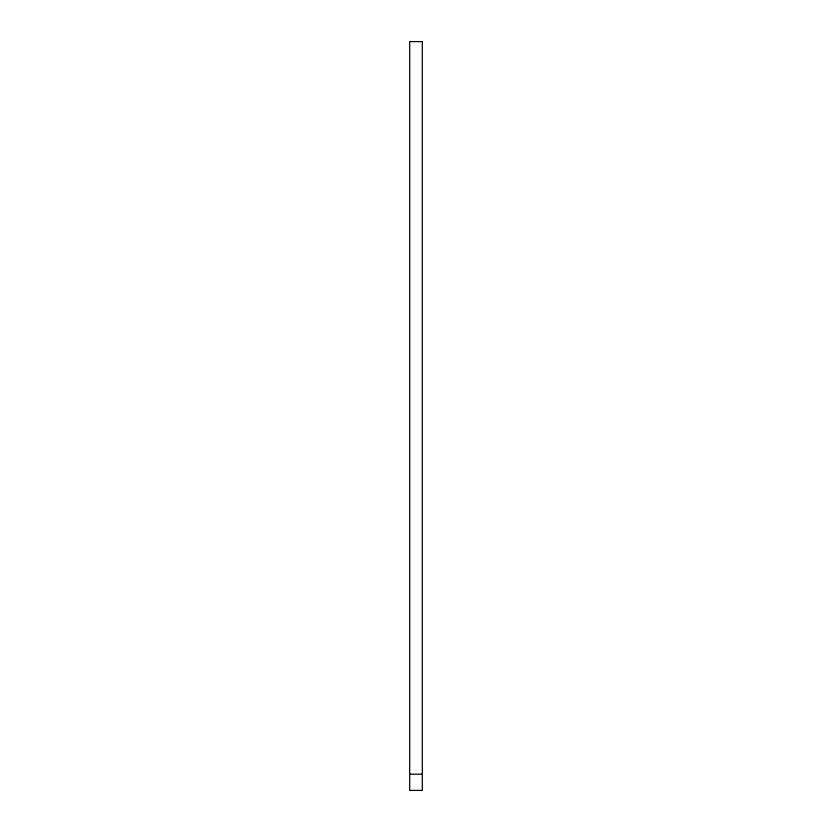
<?xml version="1.0" encoding="UTF-8"?>
<svg xmlns="http://www.w3.org/2000/svg" width="832" height="832" viewBox="0 0 832 832"><rect width="100%" height="100%" fill="white"/><g stroke="black" fill="none" stroke-linecap="round" stroke-linejoin="round"><path stroke-width="1.25" d="M409.698 774.176L422.302 774.176M422.302 41.6L409.698 41.6L409.698 790.4L422.302 790.4L422.302 41.6"/></g></svg>
